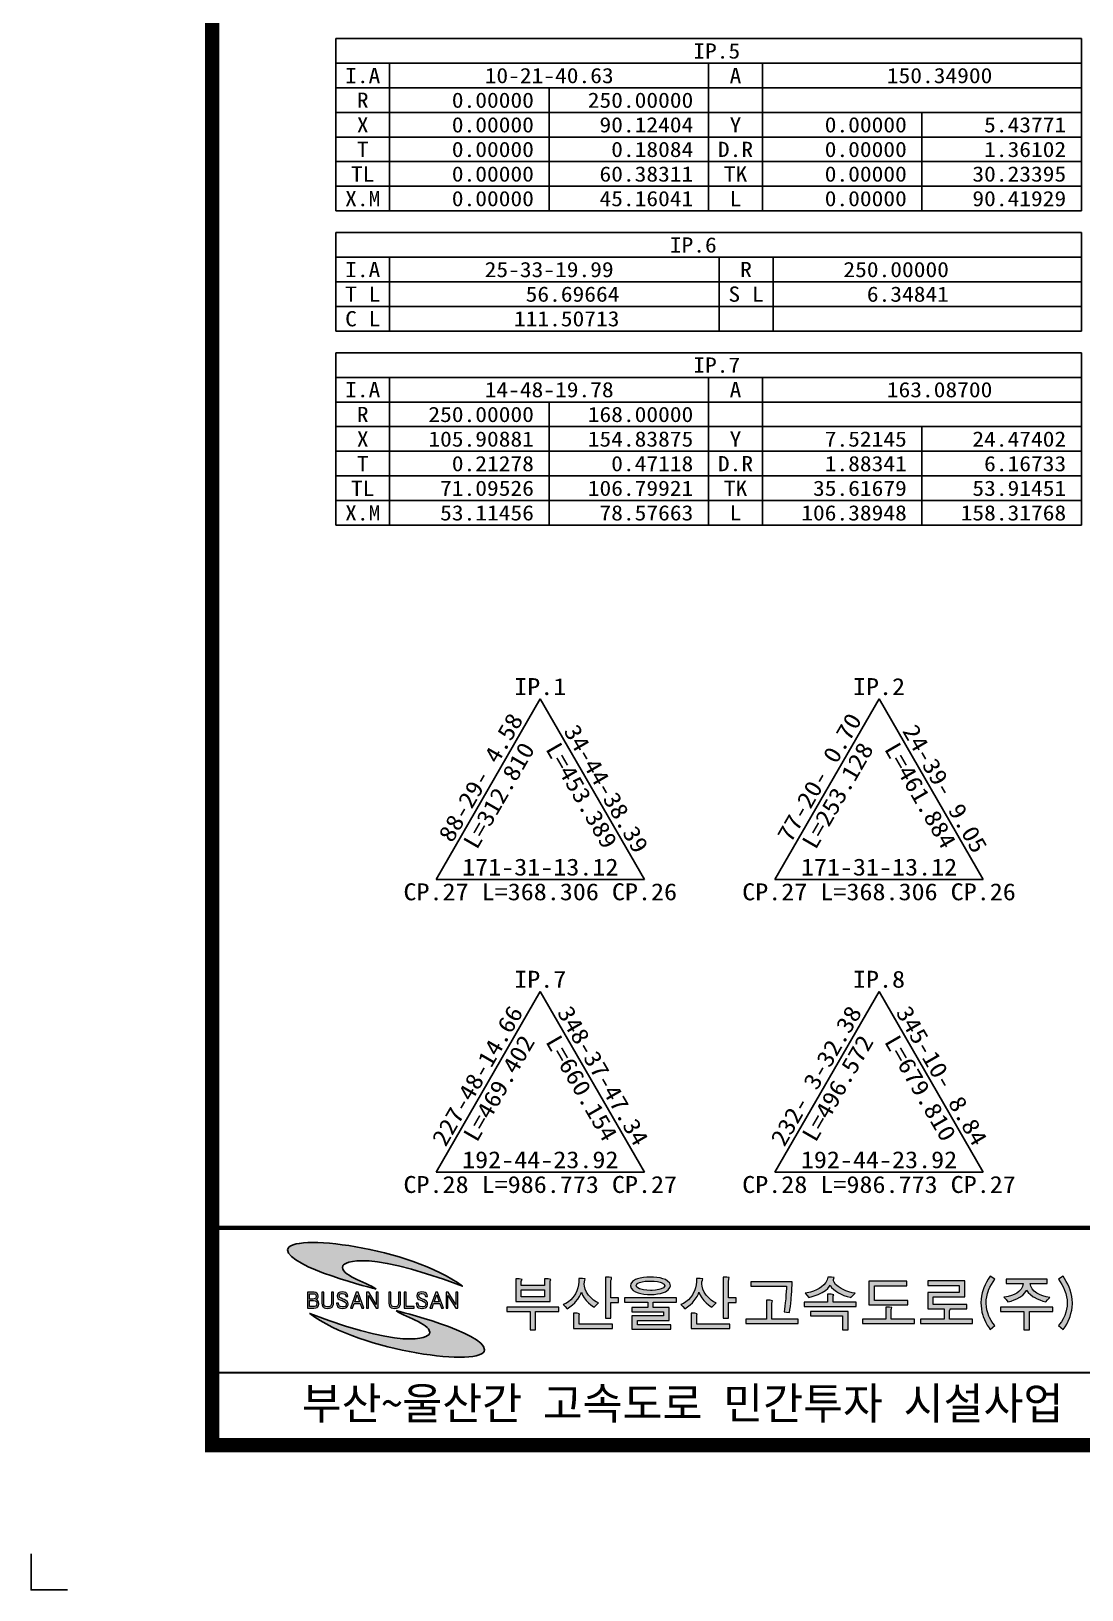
# Model space of a CAD drawing. Header units: feet. Extents: x 229381 to 233586, y 197484 to 200454.
# Drawn here: x 229381 to 230107, y 197484 to 198561 of the extents above; entities that cross this region are included whole.
import ezdxf
from ezdxf.enums import TextEntityAlignment as Align

# ---------------------------------------------------------------- set-up
doc = ezdxf.new("R2010")
doc.units = ezdxf.units.FT
doc.header["$LTSCALE"] = 10
doc.header["$MEASUREMENT"] = 0
doc.layers.get('0').update_dxf_attribs({"linetype": 'CONTINUOUS'})
for name, color, linetype in [('CA-TABL-LIN1', 4, 'CONTINUOUS'), ('CA-TABL-LIN2', 1, 'CONTINUOUS'), ('CA-TABL-TEX2', 3, 'CONTINUOUS'), ('CX-BORD', 3, 'CONTINUOUS'), ('CX-BORD-LIN1', 4, 'CONTINUOUS'), ('CX-BORD-LIN2', 3, 'CONTINUOUS'), ('CX-BORD-TEX2', 7, 'CONTINUOUS'), ('CX-BORD-TEX3', 6, 'CONTINUOUS'), ('CX-MISC', 2, 'CONTINUOUS')]:
    doc.layers.add(name, color=color, linetype=linetype)
doc.styles.add('RP2', font='DotumChe.ttf')
doc.styles.add('TB_TEXT', font='DotumChe.ttf')
doc.styles.add('TB_WBTXT', font='H2GTRE.TTF')
doc.styles.add('TB_WMTXT', font='DotumChe.ttf')

# ---------------------------------------------------------------- blocks, each defined once
blk = doc.blocks.new('CXGLOGO-EX흑백1')
h = blk.add_hatch(color=74)
edge = h.paths.add_edge_path()
edge.add_spline(control_points=[(3.24, 1.49), (1.67, 2.6), (-1.78, 3.37), (-1.38, 4.71), (-1.38, 4.71), (-1.38, 4.71), (0.38, 7.51), (15.15, 1.88), (15.15, 1.88), (8, 7.3), (-8.94, 9.33), (-8.99, 6.91), (-8.99, 6.91), (-9.03, 4.5), (3.24, 1.49), (3.24, 1.49)], knot_values=[0, 0, 0, 0, 0.25, 0.25, 0.25, 0.25, 0.5, 0.5, 0.5, 0.5, 0.75, 0.75, 0.75, 0.75, 1, 1, 1, 1], degree=3, periodic=0)
h = blk.add_hatch(color=256)
h.paths.add_polyline_path([(63.25, -2.21), (67.68, -2.21), (67.68, -4.14), (68.44, -4.14), (68.44, -1.6), (63.25, -1.6)])
h.paths.add_polyline_path([(74.44, -1.23), (74.5, -1.07), (74.18, -0.99), (73.66, -0.99), (73.66, -2.67), (70.41, -2.67), (70.41, -3.28), (77.61, -3.28), (77.61, -2.67), (74.41, -2.67), (74.41, -1.3)])
h.paths.add_polyline_path([(93.49, -1.61), (96.71, -1.61), (96.71, -0.99), (89.51, -0.99), (89.51, -1.61), (92.73, -1.61), (92.73, -4.14), (93.49, -4.14)])
h.paths.add_polyline_path([(98.53, -1.72), (98.37, -2.14), (98.33, -2.24), (98.14, -2.64), (97.91, -3.02), (97.66, -3.37), (97.51, -3.56), (98.15, -4.08), (98.41, -3.72), (98.64, -3.35), (98.84, -2.96), (99.02, -2.55), (99.1, -2.3), (99.23, -1.88), (99.33, -1.44), (99.4, -1.01), (99.43, -0.57), (99.43, -0.39), (99.41, 0.03), (99.35, 0.47), (99.26, 0.9), (99.13, 1.34), (99.11, 1.39), (98.97, 1.77), (98.79, 2.15), (98.58, 2.55), (98.35, 2.95), (98.16, 3.25), (97.51, 2.85), (97.76, 2.5), (97.99, 2.12), (98.19, 1.72), (98.35, 1.32), (98.51, 0.88), (98.62, 0.44), (98.69, 0.02), (98.72, -0.4), (98.72, -0.42), (98.7, -0.86), (98.63, -1.29)])
h.paths.add_polyline_path([(93.89, 1.53), (93.7, 1.9), (93.59, 2.25), (95.94, 2.25), (95.94, 2.86), (90.28, 2.86), (90.28, 2.25), (92.65, 2.25), (92.53, 1.84), (92.33, 1.47), (92.04, 1.16), (91.73, 0.92), (91.38, 0.74), (91, 0.59), (90.57, 0.47), (90.09, 0.38), (89.95, 0.36), (90.26, 0.07), (90.53, -0.26), (90.95, -0.16), (91.37, -0.02), (91.77, 0.15), (92.15, 0.37), (92.57, 0.66), (92.88, 0.96), (93.09, 1.27), (93.11, 1.32), (93.33, 1.02), (93.63, 0.73), (94.03, 0.44), (94.15, 0.37), (94.54, 0.16), (94.94, -0.02), (95.35, -0.17), (95.77, -0.28), (96, 0.01), (96.29, 0.32), (95.8, 0.42), (95.36, 0.55), (94.97, 0.7), (94.62, 0.88), (94.53, 0.93), (94.17, 1.21)])
h.paths.add_polyline_path([(86.94, -1.7), (87.06, -2.13), (87.12, -2.3), (87.28, -2.72), (87.46, -3.12), (87.67, -3.51), (87.91, -3.88), (88.06, -4.08), (88.71, -3.56), (88.44, -3.21), (88.2, -2.85), (87.98, -2.45), (87.89, -2.24), (87.73, -1.81), (87.61, -1.38), (87.54, -0.96), (87.51, -0.52), (87.51, -0.42), (87.53, -0.01), (87.6, 0.42), (87.7, 0.86), (87.85, 1.3), (87.85, 1.32), (88.03, 1.74), (88.24, 2.13), (88.46, 2.51), (88.71, 2.85), (88.05, 3.25), (87.8, 2.85), (87.57, 2.45), (87.37, 2.06), (87.21, 1.67), (87.1, 1.39), (86.97, 0.95), (86.88, 0.52), (86.82, 0.08), (86.8, -0.35), (86.8, -0.39), (86.81, -0.83), (86.86, -1.26)])
h.paths.add_polyline_path([(79.45, 1.02), (79.45, -1.26), (81.7, -1.26), (81.7, -2.67), (78.45, -2.67), (78.45, -3.28), (85.65, -3.28), (85.65, -2.67), (82.45, -2.67), (82.45, -1.49), (82.46, -1.45), (82.49, -1.41), (82.54, -1.33), (82.55, -1.26), (84.84, -1.26), (84.84, -0.65), (80.21, -0.65), (80.21, 0.42), (84.56, 0.42), (84.56, 2.62), (79.47, 2.62), (79.47, 2), (83.8, 2), (83.8, 1.02)])
h.paths.add_polyline_path([(76.55, 2.56), (71.31, 2.56), (71.31, -0.7), (76.71, -0.7), (76.71, -0.1), (72.08, -0.1), (72.08, 1.94), (76.55, 1.94)])
h.paths.add_polyline_path([(66.12, 0.8), (65.59, 0.8), (65.59, -0.3), (62.37, -0.3), (62.37, -0.9), (69.57, -0.9), (69.57, -0.3), (66.36, -0.3), (66.36, 0.47), (66.39, 0.55), (66.45, 0.71)])
h.paths.add_polyline_path([(66.51, 3.1), (66.13, 3.15), (65.62, 3.15), (65.55, 2.77), (65.38, 2.41), (65.1, 2.07), (64.75, 1.78), (64.42, 1.56), (64.06, 1.38), (63.66, 1.22), (63.23, 1.08), (62.77, 0.98), (62.49, 0.94), (62.76, 0.65), (63.01, 0.34), (63.46, 0.46), (63.9, 0.59), (64.3, 0.74), (64.68, 0.92), (64.87, 1.02), (65.3, 1.3), (65.63, 1.59), (65.88, 1.89), (65.96, 2.01), (66.16, 1.71), (66.45, 1.42), (66.83, 1.14), (67.1, 0.98), (67.47, 0.78), (67.87, 0.62), (68.3, 0.47), (68.73, 0.35), (68.84, 0.33), (69.11, 0.62), (69.42, 0.91), (68.98, 0.98), (68.55, 1.09), (68.14, 1.24), (67.74, 1.41), (67.49, 1.55), (67.05, 1.83), (66.72, 2.14), (66.5, 2.44), (66.43, 2.62), (66.42, 2.8), (66.49, 2.95)])
h.paths.add_polyline_path([(41.14, 1.3), (40.63, 1.32), (40.18, 1.37), (39.79, 1.46), (39.64, 1.51), (39.23, 1.76), (39.15, 1.95), (39.32, 2.24), (39.64, 2.4), (39.99, 2.5), (40.41, 2.56), (40.9, 2.59), (41.14, 2.6), (41.65, 2.58), (42.1, 2.53), (42.48, 2.44), (42.62, 2.4), (43.03, 2.16), (43.12, 1.95), (42.94, 1.67), (42.62, 1.51), (42.27, 1.41), (41.85, 1.34), (41.36, 1.3)], flags=16)
h.paths.add_polyline_path([(41.55, 3.14), (41.14, 3.15), (40.62, 3.13), (40.15, 3.09), (39.72, 3.01), (39.35, 2.9), (39.08, 2.79), (38.67, 2.52), (38.44, 2.21), (38.39, 1.95), (38.48, 1.6), (38.76, 1.31), (39.08, 1.12), (39.42, 0.98), (39.8, 0.87), (40.23, 0.8), (40.71, 0.76), (41.14, 0.75), (41.65, 0.76), (42.12, 0.81), (42.54, 0.89), (42.92, 1), (43.19, 1.12), (43.6, 1.39), (43.83, 1.7), (43.88, 1.95), (43.79, 2.3), (43.51, 2.6), (43.19, 2.79), (42.85, 2.92), (42.47, 3.03), (42.03, 3.1)])
h.paths.add_polyline_path([(47.59, -1.92), (47.27, -1.84), (46.75, -1.84), (46.75, -3.95), (52.12, -3.95), (52.12, -3.34), (47.52, -3.34), (47.52, -2.2), (47.52, -2.14), (47.55, -2.09)])
h.paths.add_polyline_path([(31.34, -1.92), (31.02, -1.84), (30.5, -1.84), (30.5, -3.95), (35.87, -3.95), (35.87, -3.34), (31.27, -3.34), (31.27, -2.2), (31.27, -2.14), (31.29, -2.09)])
h.paths.add_polyline_path([(42.94, -1.66), (42.94, -2.22), (38.57, -2.22), (38.57, -4.04), (43.94, -4.04), (43.94, -3.43), (39.33, -3.43), (39.33, -2.84), (43.7, -2.84), (43.7, -1.05), (41.51, -1.05), (41.51, -0.34), (44.73, -0.34), (44.73, 0.27), (37.53, 0.27), (37.53, -0.34), (40.75, -0.34), (40.75, -1.05), (38.57, -1.05), (38.57, -1.66)])
h.paths.add_polyline_path([(21.28, -0.99), (21.28, -1.61), (24.5, -1.61), (24.5, -4.14), (25.26, -4.14), (25.26, -1.61), (28.48, -1.61), (28.48, -0.99)])
h.paths.add_polyline_path([(51.7, 3.15), (51.16, 3.15), (51.16, -2.53), (51.92, -2.53), (51.92, -0.36), (52.98, -0.36), (52.98, 0.26), (51.92, 0.26), (51.92, 2.67), (51.94, 2.77), (51.98, 2.87), (52.02, 3.07)])
h.paths.add_polyline_path([(48.36, 2.89), (47.98, 2.94), (47.48, 2.94), (47.48, 2.49), (47.44, 2.06), (47.35, 1.64), (47.2, 1.23), (47.01, 0.84), (46.93, 0.69), (46.66, 0.31), (46.37, -0.01), (46.04, -0.29), (45.68, -0.5), (45.32, -0.65), (45.61, -0.92), (45.89, -1.23), (46.26, -0.98), (46.6, -0.71), (46.92, -0.41), (47.04, -0.28), (47.33, 0.08), (47.57, 0.45), (47.76, 0.83), (47.84, 1.05), (48.01, 0.66), (48.24, 0.28), (48.51, -0.08), (48.82, -0.41), (49.15, -0.7), (49.5, -0.96), (49.6, -1.02), (49.91, -0.72), (50.23, -0.43), (49.86, -0.27), (49.51, -0.04), (49.19, 0.26), (48.87, 0.62), (48.84, 0.66), (48.57, 1.07), (48.37, 1.48), (48.26, 1.87), (48.22, 2.19), (48.25, 2.48), (48.33, 2.7)])
h.paths.add_polyline_path([(35.45, 3.15), (34.91, 3.15), (34.91, -2.53), (35.67, -2.53), (35.67, -0.36), (36.73, -0.36), (36.73, 0.26), (35.67, 0.26), (35.67, 2.67), (35.69, 2.77), (35.73, 2.87), (35.77, 3.07)])
h.paths.add_polyline_path([(32.11, 2.89), (31.73, 2.94), (31.23, 2.94), (31.23, 2.49), (31.19, 2.06), (31.09, 1.64), (30.95, 1.23), (30.76, 0.84), (30.68, 0.69), (30.41, 0.31), (30.12, -0.01), (29.79, -0.29), (29.43, -0.5), (29.07, -0.65), (29.36, -0.92), (29.64, -1.23), (30.01, -0.98), (30.35, -0.71), (30.67, -0.41), (30.79, -0.28), (31.08, 0.08), (31.32, 0.45), (31.51, 0.83), (31.59, 1.05), (31.76, 0.66), (31.99, 0.28), (32.26, -0.08), (32.57, -0.41), (32.89, -0.7), (33.25, -0.96), (33.35, -1.02), (33.65, -0.72), (33.97, -0.43), (33.61, -0.27), (33.26, -0.04), (32.93, 0.26), (32.62, 0.62), (32.59, 0.66), (32.32, 1.07), (32.12, 1.48), (32.01, 1.87), (31.97, 2.19), (32, 2.48), (32.08, 2.7)])
h.paths.add_polyline_path([(26.51, 1.39), (26.51, 0.4), (23.29, 0.4), (23.29, 1.39)], flags=16)
h.paths.add_polyline_path([(27.32, 2.66), (27.37, 2.83), (27, 2.91), (26.51, 2.91), (26.51, 2), (23.29, 2), (23.29, 2.58), (23.3, 2.62), (23.33, 2.67), (23.39, 2.83), (22.99, 2.91), (22.53, 2.91), (22.53, -0.21), (27.28, -0.21), (27.28, 2.56), (27.29, 2.62)])
h.paths.add_polyline_path([(58, -0.14), (57.69, -0.06), (57.16, -0.06), (57.16, -2.67), (54.33, -2.67), (54.33, -3.28), (61.53, -3.28), (61.53, -2.67), (57.92, -2.67), (57.92, -0.45), (57.92, -0.39), (57.96, -0.32)])
h.paths.add_polyline_path([(60.7, 2.5), (55.01, 2.5), (55.01, 1.88), (59.93, 1.88), (59.93, 1.55), (59.9, 1.14), (59.86, 0.66), (59.82, 0.12), (59.76, -0.41), (59.7, -0.88), (59.65, -1.29), (59.59, -1.65), (59.59, -1.67), (59.95, -1.69), (60.35, -1.73), (60.41, -1.34), (60.46, -0.92), (60.51, -0.47), (60.56, 0.01), (60.58, 0.23), (60.62, 0.71), (60.65, 1.18), (60.67, 1.62), (60.69, 2.04), (60.7, 2.45)])
h = blk.add_hatch(color=256)
h.paths.add_polyline_path([(11.6, 0.69), (11.94, -0.26), (11.26, -0.26)], flags=16)
h.paths.add_polyline_path([(12.25, -1.14), (12.54, -1.14), (11.73, 1.06), (11.48, 1.06), (10.67, -1.14), (10.96, -1.14), (11.18, -0.49), (12.02, -0.49)])
h.paths.add_polyline_path([(1.54, -1.14), (0.73, 1.06), (0.48, 1.06), (-0.33, -1.14), (-0.04, -1.14), (0.19, -0.49), (1.03, -0.49), (1.25, -1.14)])
h.paths.add_polyline_path([(1.9, -1.14), (2.17, -1.14), (2.17, 0.61), (3.23, -1.14), (3.52, -1.14), (3.52, 1.06), (3.25, 1.06), (3.25, -0.65), (2.21, 1.06), (1.9, 1.06)])
h.paths.add_polyline_path([(5.3, -0.69), (5.27, -0.48), (5.27, 1.06), (5, 1.06), (5, -0.45), (5.03, -0.7), (5.1, -0.9), (5.16, -0.98), (5.32, -1.1), (5.52, -1.17), (5.77, -1.2), (5.79, -1.2), (6.04, -1.17), (6.25, -1.1), (6.41, -1), (6.41, -0.99), (6.53, -0.82), (6.59, -0.61), (6.6, -0.45), (6.6, 1.06), (6.33, 1.06), (6.33, -0.46), (6.29, -0.7), (6.19, -0.86), (6.01, -0.96), (5.79, -0.98), (5.55, -0.94), (5.4, -0.86)])
h.paths.add_polyline_path([(7.36, 1.06), (7.09, 1.06), (7.09, -1.14), (8.47, -1.14), (8.47, -0.93), (7.36, -0.93)])
h.paths.add_polyline_path([(10.02, 1.02), (9.81, 1.08), (9.56, 1.11), (9.56, 1.11), (9.3, 1.08), (9.1, 1.02), (9.01, 0.95), (8.88, 0.78), (8.84, 0.56), (8.84, 0.54), (8.88, 0.31), (9, 0.15), (9.13, 0.06), (9.37, -0.05), (9.48, -0.09), (9.53, -0.11), (9.76, -0.21), (9.83, -0.25), (10, -0.36), (10.06, -0.48), (10.08, -0.62), (10.02, -0.84), (9.94, -0.9), (9.76, -0.97), (9.57, -0.98), (9.32, -0.94), (9.17, -0.86), (9.07, -0.7), (9.04, -0.45), (8.77, -0.45), (8.8, -0.69), (8.87, -0.89), (8.94, -0.99), (9.1, -1.1), (9.31, -1.17), (9.56, -1.2), (9.57, -1.2), (9.84, -1.17), (10.04, -1.12), (10.15, -1.05), (10.28, -0.89), (10.34, -0.68), (10.35, -0.58), (10.32, -0.35), (10.21, -0.18), (10.18, -0.16), (10.05, -0.07), (9.82, 0.03), (9.65, 0.11), (9.38, 0.22), (9.22, 0.31), (9.21, 0.32), (9.13, 0.51), (9.13, 0.57), (9.2, 0.78), (9.25, 0.82), (9.45, 0.89), (9.55, 0.9), (9.78, 0.85), (9.9, 0.77), (10.02, 0.59), (10.05, 0.47), (10.32, 0.47), (10.28, 0.71), (10.17, 0.89), (10.17, 0.9)])
h.paths.add_polyline_path([(12.89, -1.14), (13.16, -1.14), (13.16, 0.61), (14.23, -1.14), (14.52, -1.14), (14.52, 1.06), (14.24, 1.06), (14.24, -0.65), (13.2, 1.06), (12.89, 1.06)])
h.paths.add_polyline_path([(0.27, -0.26), (0.61, 0.69), (0.95, -0.26)], flags=16)
h.paths.add_polyline_path([(-5.98, 0.11), (-5.98, 0.84), (-5.48, 0.84), (-5.24, 0.81), (-5.13, 0.75), (-5.04, 0.57), (-5.04, 0.49), (-5.09, 0.27), (-5.16, 0.19), (-5.34, 0.12), (-5.5, 0.11)], flags=16)
h.paths.add_polyline_path([(-5.98, -0.93), (-5.98, -0.1), (-5.44, -0.1), (-5.2, -0.13), (-5.1, -0.17), (-4.98, -0.33), (-4.96, -0.52), (-5.01, -0.75), (-5.09, -0.85), (-5.27, -0.92), (-5.44, -0.93)], flags=16)
h.paths.add_polyline_path([(-5.12, 1.02), (-5.35, 1.06), (-5.4, 1.06), (-6.25, 1.06), (-6.25, -1.14), (-5.37, -1.14), (-5.12, -1.12), (-4.92, -1.05), (-4.85, -0.99), (-4.74, -0.83), (-4.69, -0.61), (-4.68, -0.52), (-4.72, -0.28), (-4.81, -0.13), (-4.98, 0), (-5.07, 0.03), (-4.88, 0.15), (-4.85, 0.19), (-4.77, 0.39), (-4.76, 0.5), (-4.8, 0.72), (-4.92, 0.9), (-4.94, 0.91)])
h.paths.add_polyline_path([(-3.97, -0.69), (-3.99, -0.48), (-3.99, 1.06), (-4.26, 1.06), (-4.26, -0.45), (-4.24, -0.7), (-4.16, -0.9), (-4.1, -0.98), (-3.95, -1.1), (-3.74, -1.17), (-3.49, -1.2), (-3.48, -1.2), (-3.22, -1.17), (-3.01, -1.1), (-2.86, -1), (-2.85, -0.99), (-2.74, -0.82), (-2.68, -0.61), (-2.66, -0.45), (-2.66, 1.06), (-2.94, 1.06), (-2.94, -0.46), (-2.97, -0.7), (-3.08, -0.86), (-3.26, -0.96), (-3.47, -0.98), (-3.72, -0.94), (-3.87, -0.86)])
h.paths.add_polyline_path([(-0.83, 0.9), (-0.97, 1.02), (-1.18, 1.08), (-1.44, 1.11), (-1.69, 1.08), (-1.89, 1.02), (-1.98, 0.95), (-2.11, 0.78), (-2.16, 0.56), (-2.16, 0.54), (-2.12, 0.31), (-2, 0.15), (-1.86, 0.06), (-1.63, -0.05), (-1.52, -0.09), (-1.47, -0.11), (-1.24, -0.21), (-1.17, -0.25), (-1, -0.36), (-0.93, -0.48), (-0.92, -0.62), (-0.97, -0.84), (-1.05, -0.9), (-1.23, -0.97), (-1.42, -0.98), (-1.67, -0.94), (-1.82, -0.86), (-1.92, -0.7), (-1.96, -0.45), (-2.22, -0.45), (-2.2, -0.69), (-2.12, -0.89), (-2.05, -0.99), (-1.89, -1.1), (-1.69, -1.17), (-1.43, -1.2), (-1.42, -1.2), (-1.16, -1.17), (-0.96, -1.12), (-0.85, -1.05), (-0.71, -0.89), (-0.65, -0.68), (-0.64, -0.58), (-0.68, -0.35), (-0.79, -0.18), (-0.81, -0.16), (-0.95, -0.07), (-1.17, 0.03), (-1.35, 0.11), (-1.61, 0.22), (-1.77, 0.31), (-1.78, 0.32), (-1.86, 0.51), (-1.86, 0.57), (-1.79, 0.78), (-1.74, 0.82), (-1.55, 0.89), (-1.44, 0.9), (-1.22, 0.85), (-1.09, 0.77), (-0.97, 0.59), (-0.95, 0.47), (-0.68, 0.47), (-0.72, 0.71), (-0.82, 0.89)])
h = blk.add_hatch(color=142)
edge = h.paths.add_edge_path()
edge.add_spline(control_points=[(5.98, -1.49), (7.55, -2.6), (11, -3.37), (10.6, -4.71), (10.6, -4.71), (10.6, -4.71), (8.84, -7.51), (-5.93, -1.88), (-5.93, -1.88), (1.22, -7.3), (18.17, -9.33), (18.21, -6.91), (18.21, -6.91), (18.25, -4.5), (5.98, -1.49), (5.98, -1.49)], knot_values=[0, 0, 0, 0, 0.25, 0.25, 0.25, 0.25, 0.5, 0.5, 0.5, 0.5, 0.75, 0.75, 0.75, 0.75, 1, 1, 1, 1], degree=3, periodic=0)
at = {"lineweight": 0}
for points in [[(27.32, 2.66), (27.37, 2.83), (27, 2.91), (26.51, 2.91), (26.51, 2), (23.29, 2), (23.29, 2.58), (23.3, 2.62), (23.33, 2.67), (23.39, 2.83), (22.99, 2.91), (22.53, 2.91), (22.53, -0.21), (27.28, -0.21), (27.28, 2.56), (27.29, 2.62)], [(32.11, 2.89), (31.73, 2.94), (31.23, 2.94), (31.23, 2.49), (31.19, 2.06), (31.09, 1.64), (30.95, 1.23), (30.76, 0.84), (30.68, 0.69), (30.41, 0.31), (30.12, -0.01), (29.79, -0.29), (29.43, -0.5), (29.07, -0.65), (29.36, -0.92), (29.64, -1.23), (30.01, -0.98), (30.35, -0.71), (30.67, -0.41), (30.79, -0.28), (31.08, 0.08), (31.32, 0.45), (31.51, 0.83), (31.59, 1.05), (31.76, 0.66), (31.99, 0.28), (32.26, -0.08), (32.57, -0.41), (32.89, -0.7), (33.25, -0.96), (33.35, -1.02), (33.65, -0.72), (33.97, -0.43), (33.61, -0.27), (33.26, -0.04), (32.93, 0.26), (32.62, 0.62), (32.59, 0.66), (32.32, 1.07), (32.12, 1.48), (32.01, 1.87), (31.97, 2.19), (32, 2.48), (32.08, 2.7)], [(35.45, 3.15), (34.91, 3.15), (34.91, -2.53), (35.67, -2.53), (35.67, -0.36), (36.73, -0.36), (36.73, 0.26), (35.67, 0.26), (35.67, 2.67), (35.69, 2.77), (35.73, 2.87), (35.77, 3.07)], [(41.55, 3.14), (41.14, 3.15), (40.62, 3.13), (40.15, 3.09), (39.72, 3.01), (39.35, 2.9), (39.08, 2.79), (38.67, 2.52), (38.44, 2.21), (38.39, 1.95), (38.48, 1.6), (38.76, 1.31), (39.08, 1.12), (39.42, 0.98), (39.8, 0.87), (40.23, 0.8), (40.71, 0.76), (41.14, 0.75), (41.65, 0.76), (42.12, 0.81), (42.54, 0.89), (42.92, 1), (43.19, 1.12), (43.6, 1.39), (43.83, 1.7), (43.88, 1.95), (43.79, 2.3), (43.51, 2.6), (43.19, 2.79), (42.85, 2.92), (42.47, 3.03), (42.03, 3.1)], [(41.14, 1.3), (40.63, 1.32), (40.18, 1.37), (39.79, 1.46), (39.64, 1.51), (39.23, 1.76), (39.15, 1.95), (39.32, 2.24), (39.64, 2.4), (39.99, 2.5), (40.41, 2.56), (40.9, 2.59), (41.14, 2.6), (41.65, 2.58), (42.1, 2.53), (42.48, 2.44), (42.62, 2.4), (43.03, 2.16), (43.12, 1.95), (42.94, 1.67), (42.62, 1.51), (42.27, 1.41), (41.85, 1.34), (41.36, 1.3)], [(48.36, 2.89), (47.98, 2.94), (47.48, 2.94), (47.48, 2.49), (47.44, 2.06), (47.35, 1.64), (47.2, 1.23), (47.01, 0.84), (46.93, 0.69), (46.66, 0.31), (46.37, -0.01), (46.04, -0.29), (45.68, -0.5), (45.32, -0.65), (45.61, -0.92), (45.89, -1.23), (46.26, -0.98), (46.6, -0.71), (46.92, -0.41), (47.04, -0.28), (47.33, 0.08), (47.57, 0.45), (47.76, 0.83), (47.84, 1.05), (48.01, 0.66), (48.24, 0.28), (48.51, -0.08), (48.82, -0.41), (49.15, -0.7), (49.5, -0.96), (49.6, -1.02), (49.91, -0.72), (50.23, -0.43), (49.86, -0.27), (49.51, -0.04), (49.19, 0.26), (48.87, 0.62), (48.84, 0.66), (48.57, 1.07), (48.37, 1.48), (48.26, 1.87), (48.22, 2.19), (48.25, 2.48), (48.33, 2.7)], [(51.7, 3.15), (51.16, 3.15), (51.16, -2.53), (51.92, -2.53), (51.92, -0.36), (52.98, -0.36), (52.98, 0.26), (51.92, 0.26), (51.92, 2.67), (51.94, 2.77), (51.98, 2.87), (52.02, 3.07)], [(60.7, 2.5), (55.01, 2.5), (55.01, 1.88), (59.93, 1.88), (59.93, 1.55), (59.9, 1.14), (59.86, 0.66), (59.82, 0.12), (59.76, -0.41), (59.7, -0.88), (59.65, -1.29), (59.59, -1.65), (59.59, -1.67), (59.95, -1.69), (60.35, -1.73), (60.41, -1.34), (60.46, -0.92), (60.51, -0.47), (60.56, 0.01), (60.58, 0.23), (60.62, 0.71), (60.65, 1.18), (60.67, 1.62), (60.69, 2.04), (60.7, 2.45)], [(66.51, 3.1), (66.13, 3.15), (65.62, 3.15), (65.55, 2.77), (65.38, 2.41), (65.1, 2.07), (64.75, 1.78), (64.42, 1.56), (64.06, 1.38), (63.66, 1.22), (63.23, 1.08), (62.77, 0.98), (62.49, 0.94), (62.76, 0.65), (63.01, 0.34), (63.46, 0.46), (63.9, 0.59), (64.3, 0.74), (64.68, 0.92), (64.87, 1.02), (65.3, 1.3), (65.63, 1.59), (65.88, 1.89), (65.96, 2.01), (66.16, 1.71), (66.45, 1.42), (66.83, 1.14), (67.1, 0.98), (67.47, 0.78), (67.87, 0.62), (68.3, 0.47), (68.73, 0.35), (68.84, 0.33), (69.11, 0.62), (69.42, 0.91), (68.98, 0.98), (68.55, 1.09), (68.14, 1.24), (67.74, 1.41), (67.49, 1.55), (67.05, 1.83), (66.72, 2.14), (66.5, 2.44), (66.43, 2.62), (66.42, 2.8), (66.49, 2.95)], [(76.55, 2.56), (71.31, 2.56), (71.31, -0.7), (76.71, -0.7), (76.71, -0.1), (72.08, -0.1), (72.08, 1.94), (76.55, 1.94)], [(79.45, 1.02), (79.45, -1.26), (81.7, -1.26), (81.7, -2.67), (78.45, -2.67), (78.45, -3.28), (85.65, -3.28), (85.65, -2.67), (82.45, -2.67), (82.45, -1.49), (82.46, -1.45), (82.49, -1.41), (82.54, -1.33), (82.55, -1.26), (84.84, -1.26), (84.84, -0.65), (80.21, -0.65), (80.21, 0.42), (84.56, 0.42), (84.56, 2.62), (79.47, 2.62), (79.47, 2), (83.8, 2), (83.8, 1.02)], [(86.94, -1.7), (87.06, -2.13), (87.12, -2.3), (87.28, -2.72), (87.46, -3.12), (87.67, -3.51), (87.91, -3.88), (88.06, -4.08), (88.71, -3.56), (88.44, -3.21), (88.2, -2.85), (87.98, -2.45), (87.89, -2.24), (87.73, -1.81), (87.61, -1.38), (87.54, -0.96), (87.51, -0.52), (87.51, -0.42), (87.53, -0.01), (87.6, 0.42), (87.7, 0.86), (87.85, 1.3), (87.85, 1.32), (88.03, 1.74), (88.24, 2.13), (88.46, 2.51), (88.71, 2.85), (88.05, 3.25), (87.8, 2.85), (87.57, 2.45), (87.37, 2.06), (87.21, 1.67), (87.1, 1.39), (86.97, 0.95), (86.88, 0.52), (86.82, 0.08), (86.8, -0.35), (86.8, -0.39), (86.81, -0.83), (86.86, -1.26)], [(93.89, 1.53), (93.7, 1.9), (93.59, 2.25), (95.94, 2.25), (95.94, 2.86), (90.28, 2.86), (90.28, 2.25), (92.65, 2.25), (92.53, 1.84), (92.33, 1.47), (92.04, 1.16), (91.73, 0.92), (91.38, 0.74), (91, 0.59), (90.57, 0.47), (90.09, 0.38), (89.95, 0.36), (90.26, 0.07), (90.53, -0.26), (90.95, -0.16), (91.37, -0.02), (91.77, 0.15), (92.15, 0.37), (92.57, 0.66), (92.88, 0.96), (93.09, 1.27), (93.11, 1.32), (93.33, 1.02), (93.63, 0.73), (94.03, 0.44), (94.15, 0.37), (94.54, 0.16), (94.94, -0.02), (95.35, -0.17), (95.77, -0.28), (96, 0.01), (96.29, 0.32), (95.8, 0.42), (95.36, 0.55), (94.97, 0.7), (94.62, 0.88), (94.53, 0.93), (94.17, 1.21)], [(98.53, -1.72), (98.37, -2.14), (98.33, -2.24), (98.14, -2.64), (97.91, -3.02), (97.66, -3.37), (97.51, -3.56), (98.15, -4.08), (98.41, -3.72), (98.64, -3.35), (98.84, -2.96), (99.02, -2.55), (99.1, -2.3), (99.23, -1.88), (99.33, -1.44), (99.4, -1.01), (99.43, -0.57), (99.43, -0.39), (99.41, 0.03), (99.35, 0.47), (99.26, 0.9), (99.13, 1.34), (99.11, 1.39), (98.97, 1.77), (98.79, 2.15), (98.58, 2.55), (98.35, 2.95), (98.16, 3.25), (97.51, 2.85), (97.76, 2.5), (97.99, 2.12), (98.19, 1.72), (98.35, 1.32), (98.51, 0.88), (98.62, 0.44), (98.69, 0.02), (98.72, -0.4), (98.72, -0.42), (98.7, -0.86), (98.63, -1.29)], [(-5.12, 1.02), (-5.35, 1.06), (-5.4, 1.06), (-6.25, 1.06), (-6.25, -1.14), (-5.37, -1.14), (-5.12, -1.12), (-4.92, -1.05), (-4.85, -0.99), (-4.74, -0.83), (-4.69, -0.61), (-4.68, -0.52), (-4.72, -0.28), (-4.81, -0.13), (-4.98, 0), (-5.07, 0.03), (-4.88, 0.15), (-4.85, 0.19), (-4.77, 0.39), (-4.76, 0.5), (-4.8, 0.72), (-4.92, 0.9), (-4.94, 0.91)], [(-5.98, 0.11), (-5.98, 0.84), (-5.48, 0.84), (-5.24, 0.81), (-5.13, 0.75), (-5.04, 0.57), (-5.04, 0.49), (-5.09, 0.27), (-5.16, 0.19), (-5.34, 0.12), (-5.5, 0.11)], [(-3.97, -0.69), (-3.99, -0.48), (-3.99, 1.06), (-4.26, 1.06), (-4.26, -0.45), (-4.24, -0.7), (-4.16, -0.9), (-4.1, -0.98), (-3.95, -1.1), (-3.74, -1.17), (-3.49, -1.2), (-3.48, -1.2), (-3.22, -1.17), (-3.01, -1.1), (-2.86, -1), (-2.85, -0.99), (-2.74, -0.82), (-2.68, -0.61), (-2.66, -0.45), (-2.66, 1.06), (-2.94, 1.06), (-2.94, -0.46), (-2.97, -0.7), (-3.08, -0.86), (-3.26, -0.96), (-3.47, -0.98), (-3.72, -0.94), (-3.87, -0.86)], [(-0.83, 0.9), (-0.97, 1.02), (-1.18, 1.08), (-1.44, 1.11), (-1.69, 1.08), (-1.89, 1.02), (-1.98, 0.95), (-2.11, 0.78), (-2.16, 0.56), (-2.16, 0.54), (-2.12, 0.31), (-2, 0.15), (-1.86, 0.06), (-1.63, -0.05), (-1.52, -0.09), (-1.47, -0.11), (-1.24, -0.21), (-1.17, -0.25), (-1, -0.36), (-0.93, -0.48), (-0.92, -0.62), (-0.97, -0.84), (-1.05, -0.9), (-1.23, -0.97), (-1.42, -0.98), (-1.67, -0.94), (-1.82, -0.86), (-1.92, -0.7), (-1.96, -0.45), (-1.96, -0.45), (-2.22, -0.45), (-2.2, -0.69), (-2.12, -0.89), (-2.05, -0.99), (-1.89, -1.1), (-1.69, -1.17), (-1.43, -1.2), (-1.42, -1.2), (-1.16, -1.17), (-0.96, -1.12), (-0.85, -1.05), (-0.71, -0.89), (-0.65, -0.68), (-0.64, -0.58), (-0.68, -0.35), (-0.79, -0.18), (-0.81, -0.16), (-0.95, -0.07), (-1.17, 0.03), (-1.35, 0.11), (-1.61, 0.22), (-1.77, 0.31), (-1.78, 0.32), (-1.86, 0.51), (-1.86, 0.57), (-1.79, 0.78), (-1.74, 0.82), (-1.55, 0.89), (-1.44, 0.9), (-1.22, 0.85), (-1.09, 0.77), (-0.97, 0.59), (-0.95, 0.47), (-0.68, 0.47), (-0.72, 0.71), (-0.82, 0.89)], [(1.54, -1.14), (0.73, 1.06), (0.48, 1.06), (-0.33, -1.14), (-0.04, -1.14), (0.19, -0.49), (1.03, -0.49), (1.25, -1.14)], [(0.27, -0.26), (0.61, 0.69), (0.95, -0.26)], [(1.9, -1.14), (2.17, -1.14), (2.17, 0.61), (3.23, -1.14), (3.52, -1.14), (3.52, 1.06), (3.25, 1.06), (3.25, -0.65), (2.21, 1.06), (1.9, 1.06)], [(5.3, -0.69), (5.27, -0.48), (5.27, 1.06), (5, 1.06), (5, -0.45), (5.03, -0.7), (5.1, -0.9), (5.16, -0.98), (5.32, -1.1), (5.52, -1.17), (5.77, -1.2), (5.79, -1.2), (6.04, -1.17), (6.25, -1.1), (6.41, -1), (6.41, -0.99), (6.53, -0.82), (6.59, -0.61), (6.6, -0.45), (6.6, 1.06), (6.33, 1.06), (6.33, -0.46), (6.29, -0.7), (6.19, -0.86), (6.01, -0.96), (5.79, -0.98), (5.55, -0.94), (5.4, -0.86)], [(7.36, 1.06), (7.09, 1.06), (7.09, -1.14), (8.47, -1.14), (8.47, -0.93), (7.36, -0.93)], [(10.02, 1.02), (9.81, 1.08), (9.56, 1.11), (9.56, 1.11), (9.3, 1.08), (9.1, 1.02), (9.01, 0.95), (8.88, 0.78), (8.84, 0.56), (8.84, 0.54), (8.88, 0.31), (9, 0.15), (9.13, 0.06), (9.37, -0.05), (9.48, -0.09), (9.53, -0.11), (9.76, -0.21), (9.83, -0.25), (10, -0.36), (10.06, -0.48), (10.08, -0.62), (10.02, -0.84), (9.94, -0.9), (9.76, -0.97), (9.57, -0.98), (9.32, -0.94), (9.17, -0.86), (9.07, -0.7), (9.04, -0.45), (9.04, -0.45), (8.77, -0.45), (8.8, -0.69), (8.87, -0.89), (8.94, -0.99), (9.1, -1.1), (9.31, -1.17), (9.56, -1.2), (9.57, -1.2), (9.84, -1.17), (10.04, -1.12), (10.15, -1.05), (10.28, -0.89), (10.34, -0.68), (10.35, -0.58), (10.32, -0.35), (10.21, -0.18), (10.18, -0.16), (10.05, -0.07), (9.82, 0.03), (9.65, 0.11), (9.38, 0.22), (9.22, 0.31), (9.21, 0.32), (9.13, 0.51), (9.13, 0.57), (9.2, 0.78), (9.25, 0.82), (9.45, 0.89), (9.55, 0.9), (9.78, 0.85), (9.9, 0.77), (10.02, 0.59), (10.05, 0.47), (10.32, 0.47), (10.28, 0.71), (10.17, 0.89), (10.17, 0.9)], [(12.25, -1.14), (12.54, -1.14), (11.73, 1.06), (11.48, 1.06), (10.67, -1.14), (10.96, -1.14), (11.18, -0.49), (12.02, -0.49)], [(11.6, 0.69), (11.94, -0.26), (11.26, -0.26)], [(12.89, -1.14), (13.16, -1.14), (13.16, 0.61), (14.23, -1.14), (14.52, -1.14), (14.52, 1.06), (14.24, 1.06), (14.24, -0.65), (13.2, 1.06), (12.89, 1.06)], [(26.51, 1.39), (26.51, 0.4), (23.29, 0.4), (23.29, 1.39)], [(42.94, -1.66), (42.94, -2.22), (38.57, -2.22), (38.57, -4.04), (43.94, -4.04), (43.94, -3.43), (39.33, -3.43), (39.33, -2.84), (43.7, -2.84), (43.7, -1.05), (41.51, -1.05), (41.51, -0.34), (44.73, -0.34), (44.73, 0.27), (37.53, 0.27), (37.53, -0.34), (40.75, -0.34), (40.75, -1.05), (38.57, -1.05), (38.57, -1.66)], [(66.12, 0.8), (65.59, 0.8), (65.59, -0.3), (62.37, -0.3), (62.37, -0.9), (69.57, -0.9), (69.57, -0.3), (66.36, -0.3), (66.36, 0.47), (66.39, 0.55), (66.45, 0.71)], [(-5.98, -0.93), (-5.98, -0.1), (-5.44, -0.1), (-5.2, -0.13), (-5.1, -0.17), (-4.98, -0.33), (-4.96, -0.52), (-5.01, -0.75), (-5.09, -0.85), (-5.27, -0.92), (-5.44, -0.93)], [(21.28, -0.99), (21.28, -1.61), (24.5, -1.61), (24.5, -4.14), (25.26, -4.14), (25.26, -1.61), (28.48, -1.61), (28.48, -0.99)], [(31.34, -1.92), (31.02, -1.84), (30.5, -1.84), (30.5, -3.95), (35.87, -3.95), (35.87, -3.34), (31.27, -3.34), (31.27, -2.2), (31.27, -2.14), (31.29, -2.09)], [(47.59, -1.92), (47.27, -1.84), (46.75, -1.84), (46.75, -3.95), (52.12, -3.95), (52.12, -3.34), (47.52, -3.34), (47.52, -2.2), (47.52, -2.14), (47.55, -2.09)], [(58, -0.14), (57.69, -0.06), (57.16, -0.06), (57.16, -2.67), (54.33, -2.67), (54.33, -3.28), (61.53, -3.28), (61.53, -2.67), (57.92, -2.67), (57.92, -0.45), (57.92, -0.39), (57.96, -0.32)], [(63.25, -2.21), (67.68, -2.21), (67.68, -4.14), (68.44, -4.14), (68.44, -1.6), (63.25, -1.6)], [(74.44, -1.23), (74.5, -1.07), (74.18, -0.99), (73.66, -0.99), (73.66, -2.67), (70.41, -2.67), (70.41, -3.28), (77.61, -3.28), (77.61, -2.67), (74.41, -2.67), (74.41, -1.3)], [(93.49, -1.61), (96.71, -1.61), (96.71, -0.99), (89.51, -0.99), (89.51, -1.61), (92.73, -1.61), (92.73, -4.14), (93.49, -4.14)]]:
    blk.add_lwpolyline(points, close=True, dxfattribs=at)
blk.add_lwpolyline([(-1.44, 1.11), (-1.44, 1.11)], dxfattribs=at)
at = {"color": 74}
blk.add_open_spline([(3.24, 1.49), (1.67, 2.6), (-1.78, 3.37), (-1.38, 4.71), (-1.38, 4.71), (-1.38, 4.71), (0.38, 7.51), (15.15, 1.88), (15.15, 1.88), (8, 7.3), (-8.94, 9.33), (-8.99, 6.91), (-8.99, 6.91), (-9.03, 4.5), (3.24, 1.49), (3.24, 1.49)], degree=3, knots=[0, 0, 0, 0, 0.25, 0.25, 0.25, 0.25, 0.5, 0.5, 0.5, 0.5, 0.75, 0.75, 0.75, 0.75, 1, 1, 1, 1], dxfattribs=at)
at = {"color": 142}
blk.add_open_spline([(5.98, -1.49), (7.55, -2.6), (11, -3.37), (10.6, -4.71), (10.6, -4.71), (10.6, -4.71), (8.84, -7.51), (-5.93, -1.88), (-5.93, -1.88), (1.22, -7.3), (18.17, -9.33), (18.21, -6.91), (18.21, -6.91), (18.25, -4.5), (5.98, -1.49), (5.98, -1.49)], degree=3, knots=[0, 0, 0, 0, 0.25, 0.25, 0.25, 0.25, 0.5, 0.5, 0.5, 0.5, 0.75, 0.75, 0.75, 0.75, 1, 1, 1, 1], dxfattribs=at)
blk = doc.blocks.new('CXBLKA1-KHCA')
at = {"layer": 'CX-BORD-LIN1', "const_width": 2}
blk.add_lwpolyline([(796, 0), (0, 0), (0, 554), (796, 554)], close=True, dxfattribs=at)
at = {"layer": 'CX-BORD-LIN1', "const_width": 0.6}
blk.add_lwpolyline([(796, 30), (0, 30)], dxfattribs=at)
at = {"layer": 'CX-BORD-LIN2', "const_width": 0.3}
blk.add_lwpolyline([(270, 10), (0, 10)], dxfattribs=at)
at = {"layer": 'CX-MISC'}
blk.add_lwpolyline([(-20, -20), (-25, -20), (-25, -15)], dxfattribs=at)
blk.add_blockref('CXGLOGO-EX흑백1', (19.43, 20.07), dxfattribs=at)
at = {"layer": 'CX-BORD-LIN1', "style": 'TB_TEXT'}
for tag, height, p in [('TR_RNUM4', 3, (285.11, 26.64)), ('TR_RDAT4', 3.5, (317.5, 27)), ('TR_DGN4', 3.5, (459.12, 27)), ('TR_CHK4', 3.5, (499.12, 27)), ('TR_APP4', 3.5, (539.12, 27)), ('TR_RNUM3', 3, (285.11, 20.64)), ('TR_RDAT3', 3.5, (317.5, 21)), ('TR_DGN3', 3.5, (459.12, 21)), ('TR_CHK3', 3.5, (499.12, 21)), ('TR_APP3', 3.5, (539.12, 21)), ('TR_RNUM2', 3, (285.11, 14.64)), ('TR_RDAT2', 3.5, (317.5, 15)), ('TR_DGN2', 3.5, (459.12, 15)), ('TR_CHK2', 3.5, (499.12, 15)), ('TR_APP2', 3.5, (539.12, 15)), ('TR_DGN1', 3.5, (459.12, 9)), ('TR_CHK1', 3.5, (499.12, 9)), ('TR_RNUM1', 3, (285.11, 8.64)), ('TR_RDAT1', 3.5, (317.5, 9)), ('TR_APP1', 3.5, (539.12, 9))]:
    blk.add_attdef(tag, text='', height=height, dxfattribs=at).set_placement(p, align=Align.MIDDLE_CENTER)
for tag, p in [('TR_RCON4', (342.3, 27)), ('TR_RCON3', (342.3, 21)), ('TR_RCON2', (342.3, 15)), ('TR_RCON1', (342.3, 9))]:
    blk.add_attdef(tag, text='', height=3.5, dxfattribs=at).set_placement(p, align=Align.MIDDLE_LEFT)
at = {"layer": 'CX-BORD-LIN2', "style": 'TB_TEXT'}
blk.add_attdef('TD_VERSION', text='', height=3, rotation=90, dxfattribs=at).set_placement((800.5, 48.01), align=Align.MIDDLE_CENTER)
at = {"layer": 'CX-BORD-TEX2', "style": 'TB_WMTXT'}
for tag, height, p in [('TB_CNAME', 5, (15.34, 531.83)), ('TB_CSCOP', 4, (16.63, 523.83))]:
    blk.add_attdef(tag, text='', height=height, dxfattribs=at).set_placement(p, align=Align.BOTTOM_LEFT)
at = {"layer": 'CX-BORD-TEX2', "style": 'TB_WBTXT'}
for tag, height, p in [('TB_MTITIL', 10, (398, 533.33)), ('TB_STITL', 7, (398, 518.33))]:
    blk.add_attdef(tag, text='', height=height, dxfattribs=at).set_placement(p, align=Align.MIDDLE_CENTER)
at = {"layer": 'CX-BORD-TEX3', "style": 'TB_TEXT'}
for tag, height, p in [('TD_DCOMP', 4.5, (217.5, 25)), ('TD_CSECT', 4.5, (611, 25)), ('TD_CDIST', 4.5, (656, 25)), ('TD_DNAME_TOP', 4.5, (755, 25)), ('TD_DNAME_MAIN', 4.5, (755, 19.01)), ('TD_CCOMP', 4.5, (217.5, 15)), ('TD_HSCAL', 4.5, (626.7, 15.24)), ('TD_VSCAL', 4.5, (655.78, 15.24)), ('TD_DNAME_BOT', 3, (755, 13.65)), ('TD_CNAME', 5, (65, 5.75)), ('TD_FIELD', 4.5, (182.5, 5.53)), ('TD_CSTEP', 4.5, (253.24, 5.53)), ('TD_DWGCODE', 4.5, (641, 5.39)), ('TD_DWGNO', 4.5, (755, 5.39))]:
    blk.add_attdef(tag, text='', height=height, dxfattribs=at).set_placement(p, align=Align.MIDDLE_CENTER)

msp = doc.modelspace()

# ---------------------------------------------------------------- linework, layer by layer
at = {"layer": 'CA-TABL-LIN1', "linetype": 'Continuous'}
for p, q in [((229591.4, 198555.7), (230106.5, 198555.7)), ((229591.4, 198436.6), (229591.4, 198555.7)), ((230106.5, 198555.7), (230106.5, 198436.6)), ((230106.5, 198436.6), (229591.4, 198436.6)), ((229591.4, 198436.6), (230106.5, 198436.6)), ((229591.4, 198421.7), (230106.5, 198421.7)), ((229591.4, 198353.6), (229591.4, 198421.7)), ((230106.5, 198421.7), (230106.5, 198353.6)), ((230106.5, 198353.6), (229591.4, 198353.6)), ((229591.4, 198353.6), (230106.5, 198353.6)), ((229591.4, 198338.6), (230106.5, 198338.6)), ((229591.4, 198219.6), (229591.4, 198338.6)), ((230106.5, 198338.6), (230106.5, 198219.6)), ((230106.5, 198219.6), (229591.4, 198219.6)), ((229591.4, 198219.6), (230106.5, 198219.6))]:
    msp.add_line(p, q, dxfattribs=at)
at = {"layer": 'CA-TABL-LIN2', "linetype": 'Continuous'}
for p, q in [((229591.4, 198538.7), (230106.5, 198538.7)), ((229628.6, 198538.7), (229628.6, 198436.6)), ((229849, 198538.7), (229849, 198436.6)), ((229886.2, 198538.7), (229886.2, 198436.6)), ((229591.4, 198521.7), (230106.5, 198521.7)), ((229738.8, 198521.7), (229738.8, 198436.6)), ((229591.4, 198504.7), (230106.5, 198504.7)), ((229996.4, 198504.7), (229996.4, 198436.6)), ((229591.4, 198487.7), (230106.5, 198487.7)), ((229591.4, 198470.7), (230106.5, 198470.7)), ((229591.4, 198453.7), (230106.5, 198453.7)), ((229591.4, 198404.7), (230106.5, 198404.7)), ((229628.6, 198404.7), (229628.6, 198353.6)), ((229856.3, 198404.7), (229856.3, 198353.6)), ((229893.5, 198404.7), (229893.5, 198353.6)), ((229591.4, 198387.6), (230106.5, 198387.6)), ((229591.4, 198370.6), (230106.5, 198370.6)), ((229591.4, 198321.6), (230106.5, 198321.6)), ((229628.6, 198321.6), (229628.6, 198219.6)), ((229849, 198321.6), (229849, 198219.6)), ((229886.2, 198321.6), (229886.2, 198219.6)), ((229591.4, 198304.6), (230106.5, 198304.6)), ((229738.8, 198304.6), (229738.8, 198219.6)), ((229591.4, 198287.6), (230106.5, 198287.6)), ((229996.4, 198287.6), (229996.4, 198219.6)), ((229591.4, 198270.6), (230106.5, 198270.6)), ((229591.4, 198253.6), (230106.5, 198253.6)), ((229591.4, 198236.6), (230106.5, 198236.6)), ((229732.7, 198099.5), (229660.7, 197974.8)), ((229732.7, 198099.5), (229804.7, 197974.8)), ((229966.7, 198099.5), (229894.7, 197974.8)), ((229966.7, 198099.5), (230038.7, 197974.8)), ((229660.7, 197974.8), (229804.7, 197974.8)), ((229894.7, 197974.8), (230038.7, 197974.8)), ((229732.7, 197897.3), (229660.7, 197772.6)), ((229732.7, 197897.3), (229804.7, 197772.6)), ((229966.7, 197897.3), (229894.7, 197772.6)), ((229966.7, 197897.3), (230038.7, 197772.6)), ((229660.7, 197772.6), (229804.7, 197772.6)), ((229894.7, 197772.6), (230038.7, 197772.6))]:
    msp.add_line(p, q, dxfattribs=at)

# ---------------------------------------------------------------- block references
at = {"layer": 'CX-BORD'}
ref = msp.add_blockref('CXBLKA1-KHCA', (229506, 197584), dxfattribs=dict(at, xscale=5, yscale=4.999999999996866))
ref.add_attrib('TD_CNAME', '부산~울산간 고속도로 민간투자 시설사업', dxfattribs={"layer": 'CX-BORD-TEX3', "height": 22, "style": 'TB_TEXT', "oblique": 360}).set_placement((229831, 197612.8), align=Align.MIDDLE_CENTER)

# ---------------------------------------------------------------- texts
at = {"layer": 'CA-TABL-TEX2', "style": 'RP2', "width": 1.128305}
for s, height, rotation, p, p2 in [('IP.5', 10.53, 360, (229838.4, 198541.9), (229870.8, 198541.9)), ('X', 10.5, 360, (229606, 198490.9), (229614.1, 198490.9)), ('T', 10.5, 360, (229606, 198473.9), (229614.1, 198473.9)), ('R', 10.5, 360, (229606, 198290.8), (229614.1, 198290.8)), ('D.R', 10.53, 360, (229855.4, 198256.8), (229879.7, 198256.8)), (' 88-29- 4.58', 11.7, 60, (229667.3, 197991.7), (229721.3, 198085.2)), (' 34-44-38.39', 11.7, 300, (229744, 198085.2), (229798, 197991.7)), (' 77-20- 0.70', 11.7, 60, (229901.3, 197991.7), (229955.3, 198085.2)), (' 24-39- 9.05', 11.7, 300, (229978, 198085.2), (230032, 197991.7)), ('L=312.810', 11.7, 60, (229688.9, 197994.8), (229729.4, 198065)), ('L=453.389', 11.7, 300, (229736, 198065), (229776.5, 197994.8)), ('L=253.128', 11.7, 60, (229922.9, 197994.8), (229963.4, 198065)), ('L=461.884', 11.7, 300, (229970, 198065), (230010.5, 197994.8)), ('CP.27', 11.7, 360, (229872.2, 197960.4), (229917.2, 197960.4)), ('227-48-14.66', 11.7, 60, (229667.3, 197789.5), (229721.3, 197883)), ('348-37-47.34', 11.7, 300, (229744, 197883), (229798, 197789.5)), ('232- 3-32.38', 11.7, 60, (229901.3, 197789.5), (229955.3, 197883)), ('345-10- 8.84', 11.7, 300, (229978, 197883), (230032, 197789.5)), ('L=469.402', 11.7, 60, (229688.9, 197792.6), (229729.4, 197862.8)), ('L=660.154', 11.7, 300, (229736, 197862.8), (229776.5, 197792.6)), ('L=496.572', 11.7, 60, (229922.9, 197792.6), (229963.4, 197862.8)), ('L=679.810', 11.7, 300, (229970, 197862.8), (230010.5, 197792.6))]:
    msp.add_text(s, height=height, rotation=rotation, dxfattribs=at).set_placement(p, p2, align=Align.FIT)
for s, height, p, p2 in [('I.A', 10.53, (229597.9, 198524.9), (229622.2, 198524.9)), ('10-21-40.63', 10.53, (229694.3, 198524.9), (229783.4, 198524.9)), ('10-21-40.63', 10.53, (229694.3, 198524.9), (229783.4, 198524.9)), ('A', 10.5, (229863.5, 198524.9), (229871.6, 198524.9)), ('   150.34900', 10.53, (229947.8, 198524.9), (230045, 198524.9)), ('R', 10.5, (229606, 198507.9), (229614.1, 198507.9)), ('     0.00000', 10.53, (229631.1, 198507.9), (229728.3, 198507.9)), ('   250.00000', 10.53, (229741.2, 198507.9), (229838.4, 198507.9)), ('     0.00000', 10.53, (229631.1, 198490.9), (229728.3, 198490.9)), ('    90.12404', 10.53, (229741.2, 198490.9), (229838.4, 198490.9)), ('Y', 10.5, (229863.5, 198490.9), (229871.6, 198490.9)), ('     0.00000', 10.53, (229888.7, 198490.9), (229985.9, 198490.9)), ('     5.43771', 10.53, (229998.8, 198490.9), (230096, 198490.9)), ('     0.00000', 10.53, (229631.1, 198473.9), (229728.3, 198473.9)), ('     0.18084', 10.53, (229741.2, 198473.9), (229838.4, 198473.9)), ('D.R', 10.53, (229855.4, 198473.9), (229879.7, 198473.9)), ('     0.00000', 10.53, (229888.7, 198473.9), (229985.9, 198473.9)), ('     1.36102', 10.53, (229998.8, 198473.9), (230096, 198473.9)), ('TL', 10.53, (229601.9, 198456.9), (229618.1, 198456.9)), ('     0.00000', 10.53, (229631.1, 198456.9), (229728.3, 198456.9)), ('    60.38311', 10.53, (229741.2, 198456.9), (229838.4, 198456.9)), ('TK', 10.53, (229859.5, 198456.9), (229875.7, 198456.9)), ('     0.00000', 10.53, (229888.7, 198456.9), (229985.9, 198456.9)), ('    30.23395', 10.53, (229998.8, 198456.9), (230096, 198456.9)), ('X.M', 10.53, (229597.9, 198439.9), (229622.2, 198439.9)), ('     0.00000', 10.53, (229631.1, 198439.9), (229728.3, 198439.9)), ('    45.16041', 10.53, (229741.2, 198439.9), (229838.4, 198439.9)), ('L', 10.5, (229863.5, 198439.9), (229871.6, 198439.9)), ('     0.00000', 10.53, (229888.7, 198439.9), (229985.9, 198439.9)), ('    90.41929', 10.53, (229998.8, 198439.9), (230096, 198439.9)), ('IP.6', 10.53, (229822.2, 198407.9), (229854.6, 198407.9)), ('I.A', 10.53, (229597.9, 198390.9), (229622.2, 198390.9)), ('25-33-19.99', 10.53, (229694.3, 198390.9), (229783.4, 198390.9)), ('25-33-19.99', 10.53, (229694.3, 198390.9), (229783.4, 198390.9)), ('R', 10.5, (229870.8, 198390.9), (229878.9, 198390.9)), ('   250.00000', 10.53, (229917.8, 198390.9), (230015, 198390.9)), ('T L', 10.53, (229597.9, 198373.9), (229622.2, 198373.9)), ('    56.69664', 10.53, (229690.2, 198373.9), (229787.4, 198373.9)), ('S L', 10.53, (229862.7, 198373.9), (229887, 198373.9)), ('     6.34841', 10.53, (229917.8, 198373.9), (230015, 198373.9)), ('C L', 10.53, (229597.9, 198356.9), (229622.2, 198356.9)), ('   111.50713', 10.53, (229690.2, 198356.9), (229787.4, 198356.9)), ('IP.7', 10.53, (229838.4, 198324.9), (229870.8, 198324.9)), ('I.A', 10.53, (229597.9, 198307.9), (229622.2, 198307.9)), ('14-48-19.78', 10.53, (229694.3, 198307.9), (229783.4, 198307.9)), ('14-48-19.78', 10.53, (229694.3, 198307.9), (229783.4, 198307.9)), ('A', 10.5, (229863.5, 198307.9), (229871.6, 198307.9)), ('   163.08700', 10.53, (229947.8, 198307.9), (230045, 198307.9)), ('   250.00000', 10.53, (229631.1, 198290.8), (229728.3, 198290.8)), ('   168.00000', 10.53, (229741.2, 198290.8), (229838.4, 198290.8)), ('X', 10.5, (229606, 198273.8), (229614.1, 198273.8)), ('   105.90881', 10.53, (229631.1, 198273.8), (229728.3, 198273.8)), ('   154.83875', 10.53, (229741.2, 198273.8), (229838.4, 198273.8)), ('Y', 10.5, (229863.5, 198273.8), (229871.6, 198273.8)), ('     7.52145', 10.53, (229888.7, 198273.8), (229985.9, 198273.8)), ('    24.47402', 10.53, (229998.8, 198273.8), (230096, 198273.8)), ('T', 10.5, (229606, 198256.8), (229614.1, 198256.8)), ('     0.21278', 10.53, (229631.1, 198256.8), (229728.3, 198256.8)), ('     0.47118', 10.53, (229741.2, 198256.8), (229838.4, 198256.8)), ('     1.88341', 10.53, (229888.7, 198256.8), (229985.9, 198256.8)), ('     6.16733', 10.53, (229998.8, 198256.8), (230096, 198256.8)), ('TL', 10.53, (229601.9, 198239.8), (229618.1, 198239.8)), ('    71.09526', 10.53, (229631.1, 198239.8), (229728.3, 198239.8)), ('   106.79921', 10.53, (229741.2, 198239.8), (229838.4, 198239.8)), ('TK', 10.53, (229859.5, 198239.8), (229875.7, 198239.8)), ('    35.61679', 10.53, (229888.7, 198239.8), (229985.9, 198239.8)), ('    53.91451', 10.53, (229998.8, 198239.8), (230096, 198239.8)), ('X.M', 10.53, (229597.9, 198222.8), (229622.2, 198222.8)), ('    53.11456', 10.53, (229631.1, 198222.8), (229728.3, 198222.8)), ('    78.57663', 10.53, (229741.2, 198222.8), (229838.4, 198222.8)), ('L', 10.5, (229863.5, 198222.8), (229871.6, 198222.8)), ('   106.38948', 10.53, (229888.7, 198222.8), (229985.9, 198222.8)), ('   158.31768', 10.53, (229998.8, 198222.8), (230096, 198222.8)), ('IP.1', 11.7, (229714.7, 198102.2), (229750.7, 198102.2)), ('IP.2', 11.7, (229948.7, 198102.2), (229984.7, 198102.2)), ('171-31-13.12', 11.7, (229678.7, 197977.5), (229786.7, 197977.5)), ('171-31-13.12', 11.7, (229912.7, 197977.5), (230020.7, 197977.5)), ('CP.27', 11.7, (229638.2, 197960.4), (229683.2, 197960.4)), ('L=368.306', 11.7, (229692.2, 197960.4), (229773.2, 197960.4)), ('CP.26', 11.7, (229782.2, 197960.4), (229827.2, 197960.4)), ('L=368.306', 11.7, (229926.2, 197960.4), (230007.2, 197960.4)), ('CP.26', 11.7, (230016.2, 197960.4), (230061.2, 197960.4)), ('IP.7', 11.7, (229714.7, 197900), (229750.7, 197900)), ('IP.8', 11.7, (229948.7, 197900), (229984.7, 197900)), ('192-44-23.92', 11.7, (229678.7, 197775.3), (229786.7, 197775.3)), ('192-44-23.92', 11.7, (229912.7, 197775.3), (230020.7, 197775.3)), ('CP.28', 11.7, (229638.2, 197758.2), (229683.2, 197758.2)), ('L=986.773', 11.7, (229692.2, 197758.2), (229773.2, 197758.2)), ('CP.27', 11.7, (229782.2, 197758.2), (229827.2, 197758.2)), ('CP.28', 11.7, (229872.2, 197758.2), (229917.2, 197758.2)), ('L=986.773', 11.7, (229926.2, 197758.2), (230007.2, 197758.2)), ('CP.27', 11.7, (230016.2, 197758.2), (230061.2, 197758.2))]:
    msp.add_text(s, height=height, dxfattribs=at).set_placement(p, p2, align=Align.FIT)

doc.saveas('drawing.dxf')
